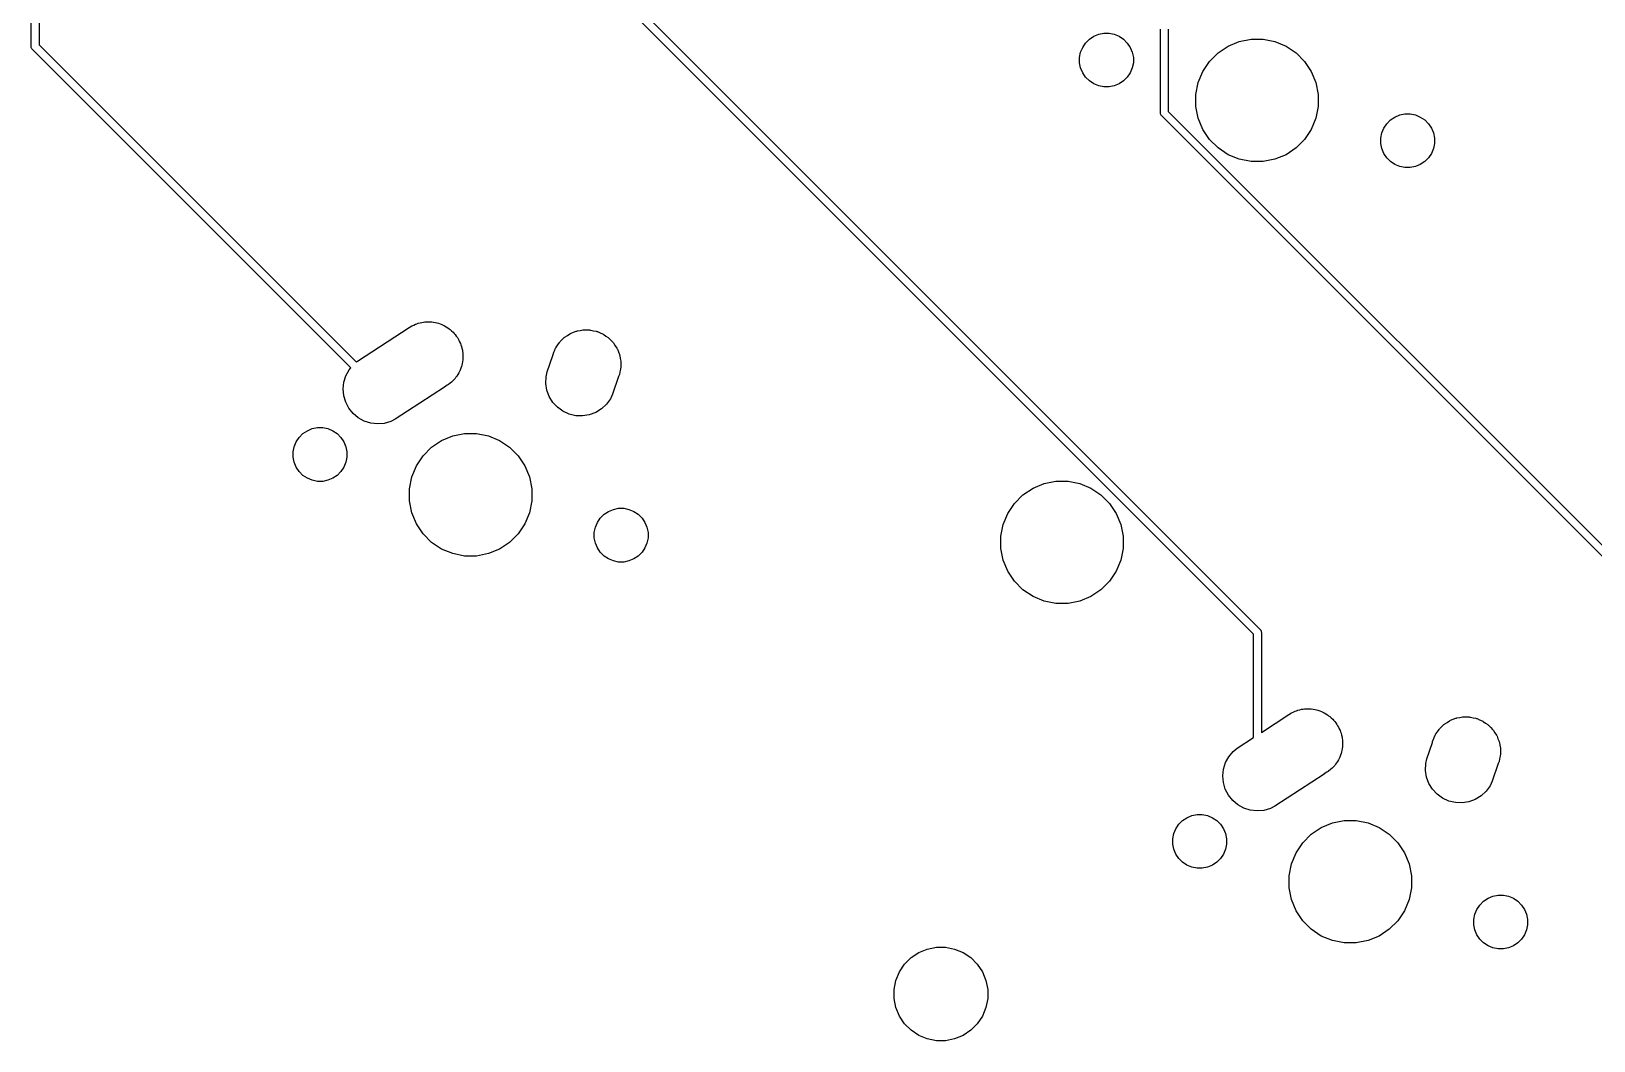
# Model space of a CAD drawing. Extents: x -662 to -203, y -195 to -58.
# Drawn here: x -473.1 to -422.2, y -186 to -153.1 of the extents above; entities that cross this region are included whole.
import ezdxf

# ---------------------------------------------------------------- set-up
doc = ezdxf.new("R2010")
doc.units = 0
doc.layers.add('BLACK', color=7, linetype='CONTINUOUS')

msp = doc.modelspace()

# ---------------------------------------------------------------- linework, layer by layer
at = {"layer": 'BLACK', "linetype": 'CONTINUOUS'}
for p, q in [((-473.107, -153.585), (-473.107, -143.164)), ((-472.853, -143.164), (-472.853, -153.538)), ((-433.268, -172.739), (-453.432, -152.575)), ((-453.219, -152.428), (-433.055, -172.592)), ((-438.62, -153.352), (-438.477, -153.256)), ((-438.477, -153.256), (-438.317, -153.19)), ((-438.317, -153.19), (-438.148, -153.157)), ((-438.148, -153.157), (-437.976, -153.157)), ((-437.976, -153.157), (-437.807, -153.19)), ((-437.807, -153.19), (-437.648, -153.256)), ((-437.648, -153.256), (-437.504, -153.352)), ((-436.305, -155.753), (-436.305, -153.025)), ((-436.051, -153.025), (-436.051, -155.706)), ((-473.107, -153.591), (-473.107, -153.585)), ((-473.105, -153.616), (-473.107, -153.591)), ((-473.098, -153.64), (-473.105, -153.616)), ((-473.086, -153.662), (-473.098, -153.64)), ((-473.098, -153.64), (-473.098, -153.64)), ((-473.07, -153.681), (-473.086, -153.662)), ((-473.065, -153.685), (-473.07, -153.681)), ((-462.69, -164.06), (-473.065, -153.685)), ((-472.853, -153.538), (-462.51, -163.881)), ((-438.937, -153.946), (-438.904, -153.777)), ((-438.904, -153.777), (-438.838, -153.617)), ((-438.838, -153.617), (-438.742, -153.474)), ((-438.742, -153.474), (-438.62, -153.352)), ((-437.504, -153.352), (-437.383, -153.474)), ((-437.383, -153.474), (-437.287, -153.617)), ((-437.287, -153.617), (-437.221, -153.777)), ((-437.221, -153.777), (-437.187, -153.946)), ((-434.426, -153.798), (-434.1, -153.58)), ((-434.1, -153.58), (-433.737, -153.429)), ((-433.737, -153.429), (-433.352, -153.353)), ((-433.352, -153.353), (-432.959, -153.353)), ((-432.959, -153.353), (-432.574, -153.429)), ((-432.574, -153.429), (-432.211, -153.58)), ((-432.211, -153.58), (-431.884, -153.798)), ((-438.937, -154.118), (-438.937, -153.946)), ((-438.904, -154.287), (-438.937, -154.118)), ((-438.838, -154.446), (-438.904, -154.287)), ((-437.221, -154.287), (-437.287, -154.446)), ((-437.187, -154.118), (-437.221, -154.287)), ((-437.187, -153.946), (-437.187, -154.118)), ((-434.922, -154.402), (-434.704, -154.076)), ((-434.704, -154.076), (-434.426, -153.798)), ((-431.884, -153.798), (-431.607, -154.076)), ((-431.607, -154.076), (-431.388, -154.402)), ((-438.742, -154.59), (-438.838, -154.446)), ((-438.62, -154.711), (-438.742, -154.59)), ((-438.477, -154.807), (-438.62, -154.711)), ((-438.317, -154.873), (-438.477, -154.807)), ((-437.648, -154.807), (-437.807, -154.873)), ((-437.504, -154.711), (-437.648, -154.807)), ((-437.383, -154.59), (-437.504, -154.711)), ((-437.287, -154.446), (-437.383, -154.59)), ((-435.149, -155.15), (-435.073, -154.765)), ((-435.073, -154.765), (-434.922, -154.402)), ((-431.388, -154.402), (-431.238, -154.765)), ((-431.238, -154.765), (-431.161, -155.15)), ((-438.148, -154.907), (-438.317, -154.873)), ((-437.976, -154.907), (-438.148, -154.907)), ((-437.807, -154.873), (-437.976, -154.907)), ((-435.149, -155.543), (-435.149, -155.15)), ((-431.161, -155.15), (-431.161, -155.543)), ((-436.306, -155.759), (-436.305, -155.753)), ((-436.303, -155.784), (-436.306, -155.759)), ((-436.296, -155.808), (-436.303, -155.784)), ((-436.284, -155.83), (-436.296, -155.808)), ((-436.268, -155.849), (-436.284, -155.83)), ((-436.284, -155.83), (-436.284, -155.83)), ((-436.051, -155.706), (-418.276, -173.481)), ((-435.073, -155.928), (-435.149, -155.543)), ((-431.161, -155.543), (-431.238, -155.928)), ((-428.663, -155.886), (-428.504, -155.82)), ((-428.504, -155.82), (-428.335, -155.786)), ((-428.335, -155.786), (-428.162, -155.786)), ((-428.162, -155.786), (-427.993, -155.82)), ((-427.993, -155.82), (-427.834, -155.886)), ((-436.263, -155.853), (-436.268, -155.849)), ((-418.423, -173.694), (-436.263, -155.853)), ((-434.922, -156.291), (-435.073, -155.928)), ((-434.704, -156.618), (-434.922, -156.291)), ((-431.388, -156.291), (-431.607, -156.618)), ((-431.238, -155.928), (-431.388, -156.291)), ((-429.09, -156.406), (-429.024, -156.247)), ((-429.024, -156.247), (-428.928, -156.104)), ((-428.928, -156.104), (-428.806, -155.982)), ((-428.806, -155.982), (-428.663, -155.886)), ((-427.834, -155.886), (-427.691, -155.982)), ((-427.691, -155.982), (-427.569, -156.104)), ((-427.569, -156.104), (-427.473, -156.247)), ((-427.473, -156.247), (-427.407, -156.406)), ((-434.426, -156.895), (-434.704, -156.618)), ((-431.607, -156.618), (-431.884, -156.895)), ((-429.123, -156.575), (-429.09, -156.406)), ((-429.123, -156.748), (-429.123, -156.575)), ((-429.09, -156.917), (-429.123, -156.748)), ((-427.407, -156.406), (-427.373, -156.575)), ((-427.373, -156.748), (-427.407, -156.917)), ((-427.373, -156.575), (-427.373, -156.748)), ((-434.1, -157.114), (-434.426, -156.895)), ((-433.737, -157.264), (-434.1, -157.114)), ((-433.352, -157.34), (-433.737, -157.264)), ((-432.959, -157.34), (-433.352, -157.34)), ((-432.574, -157.264), (-432.959, -157.34)), ((-432.211, -157.114), (-432.574, -157.264)), ((-431.884, -156.895), (-432.211, -157.114)), ((-429.024, -157.076), (-429.09, -156.917)), ((-428.928, -157.219), (-429.024, -157.076)), ((-428.806, -157.341), (-428.928, -157.219)), ((-428.663, -157.437), (-428.806, -157.341)), ((-427.691, -157.341), (-427.834, -157.437)), ((-427.569, -157.219), (-427.691, -157.341)), ((-427.473, -157.076), (-427.569, -157.219)), ((-427.407, -156.917), (-427.473, -157.076)), ((-428.504, -157.503), (-428.663, -157.437)), ((-428.335, -157.536), (-428.504, -157.503)), ((-428.162, -157.536), (-428.335, -157.536)), ((-427.993, -157.503), (-428.162, -157.536)), ((-427.834, -157.437), (-427.993, -157.503)), ((-462.47, -163.849), (-460.786, -162.751)), ((-460.786, -162.751), (-460.699, -162.693)), ((-460.699, -162.693), (-460.642, -162.669)), ((-460.642, -162.669), (-460.587, -162.641)), ((-460.587, -162.641), (-460.54, -162.627)), ((-460.54, -162.627), (-460.495, -162.608)), ((-460.495, -162.608), (-460.434, -162.596)), ((-460.434, -162.596), (-460.374, -162.579)), ((-460.374, -162.579), (-460.325, -162.575)), ((-460.325, -162.575), (-460.277, -162.565)), ((-460.277, -162.565), (-460.215, -162.565)), ((-460.215, -162.565), (-460.154, -162.56)), ((-460.154, -162.56), (-460.105, -162.565)), ((-460.105, -162.565), (-460.056, -162.565)), ((-460.056, -162.565), (-459.995, -162.577)), ((-459.995, -162.577), (-459.933, -162.584)), ((-459.933, -162.584), (-459.886, -162.599)), ((-459.886, -162.599), (-459.838, -162.608)), ((-459.838, -162.608), (-459.781, -162.632)), ((-459.781, -162.632), (-459.722, -162.65)), ((-459.722, -162.65), (-459.679, -162.674)), ((-459.679, -162.674), (-459.633, -162.693)), ((-459.633, -162.693), (-459.582, -162.727)), ((-459.582, -162.727), (-459.528, -162.757)), ((-459.528, -162.757), (-459.49, -162.789)), ((-459.49, -162.789), (-459.449, -162.816)), ((-459.449, -162.816), (-459.405, -162.86)), ((-459.405, -162.86), (-459.358, -162.9)), ((-459.358, -162.9), (-459.327, -162.938)), ((-459.327, -162.938), (-459.293, -162.973)), ((-455.627, -163.004), (-455.551, -162.954)), ((-455.551, -162.954), (-455.533, -162.946)), ((-455.533, -162.946), (-455.515, -162.936)), ((-455.515, -162.936), (-455.43, -162.904)), ((-455.43, -162.904), (-455.347, -162.869)), ((-455.347, -162.869), (-455.327, -162.865)), ((-455.327, -162.865), (-455.307, -162.858)), ((-455.307, -162.858), (-455.218, -162.844)), ((-455.218, -162.844), (-455.129, -162.826)), ((-455.129, -162.826), (-455.109, -162.826)), ((-455.109, -162.826), (-455.089, -162.823)), ((-455.089, -162.823), (-454.998, -162.826)), ((-454.998, -162.826), (-454.908, -162.826)), ((-454.908, -162.826), (-454.888, -162.83)), ((-454.888, -162.83), (-454.867, -162.831)), ((-454.867, -162.831), (-454.779, -162.852)), ((-454.779, -162.852), (-454.69, -162.869)), ((-454.69, -162.869), (-454.671, -162.877)), ((-454.671, -162.877), (-454.652, -162.882)), ((-454.652, -162.882), (-454.569, -162.92)), ((-454.569, -162.92), (-454.486, -162.954)), ((-454.486, -162.954), (-454.469, -162.966)), ((-459.293, -162.973), (-459.258, -163.024)), ((-459.258, -163.024), (-459.219, -163.073)), ((-459.219, -163.073), (-459.197, -163.116)), ((-459.197, -163.116), (-459.169, -163.157)), ((-459.169, -163.157), (-459.146, -163.214)), ((-459.146, -163.214), (-459.117, -163.269)), ((-459.117, -163.269), (-459.103, -163.316)), ((-459.103, -163.316), (-459.085, -163.362)), ((-459.085, -163.362), (-459.073, -163.423)), ((-459.073, -163.423), (-459.055, -163.482)), ((-456.05, -163.502), (-456.016, -163.418)), ((-456.016, -163.418), (-456.004, -163.401)), ((-456.004, -163.401), (-455.996, -163.383)), ((-455.996, -163.383), (-455.943, -163.309)), ((-455.943, -163.309), (-455.892, -163.234)), ((-455.892, -163.234), (-455.878, -163.22)), ((-455.878, -163.22), (-455.866, -163.203)), ((-455.866, -163.203), (-455.8, -163.141)), ((-455.8, -163.141), (-455.736, -163.077)), ((-455.736, -163.077), (-455.719, -163.066)), ((-455.719, -163.066), (-455.704, -163.052)), ((-455.704, -163.052), (-455.627, -163.004)), ((-454.469, -162.966), (-454.45, -162.974)), ((-454.45, -162.974), (-454.377, -163.027)), ((-454.377, -163.027), (-454.301, -163.077)), ((-454.301, -163.077), (-454.287, -163.092)), ((-454.287, -163.092), (-454.27, -163.104)), ((-454.27, -163.104), (-454.209, -163.17)), ((-454.209, -163.17), (-454.145, -163.234)), ((-454.145, -163.234), (-454.133, -163.251)), ((-454.133, -163.251), (-454.119, -163.266)), ((-454.119, -163.266), (-454.072, -163.343)), ((-454.072, -163.343), (-454.022, -163.418)), ((-454.022, -163.418), (-454.014, -163.437)), ((-454.014, -163.437), (-454.003, -163.455)), ((-454.003, -163.455), (-453.971, -163.539)), ((-462.51, -163.881), (-462.47, -163.849)), ((-459.075, -163.97), (-459.085, -164.018)), ((-459.06, -163.923), (-459.075, -163.97)), ((-459.053, -163.861), (-459.06, -163.923)), ((-459.055, -163.482), (-459.051, -163.531)), ((-459.041, -163.801), (-459.053, -163.861)), ((-459.051, -163.531), (-459.041, -163.579)), ((-459.041, -163.579), (-459.041, -163.641)), ((-459.041, -163.641), (-459.036, -163.703)), ((-459.036, -163.703), (-459.041, -163.752)), ((-459.041, -163.752), (-459.041, -163.801)), ((-456.289, -164.188), (-456.107, -163.657)), ((-456.107, -163.657), (-456.1, -163.623)), ((-456.1, -163.623), (-456.071, -163.553)), ((-456.071, -163.553), (-456.065, -163.534)), ((-456.065, -163.534), (-456.05, -163.502)), ((-453.971, -163.539), (-453.937, -163.623)), ((-453.937, -163.623), (-453.933, -163.643)), ((-453.933, -163.643), (-453.926, -163.662)), ((-453.926, -163.662), (-453.911, -163.752)), ((-453.911, -163.752), (-453.894, -163.84)), ((-453.894, -163.84), (-453.894, -163.861)), ((-453.894, -163.861), (-453.89, -163.881)), ((-453.89, -163.881), (-453.894, -163.971)), ((-453.894, -163.971), (-453.894, -164.062)), ((-462.916, -164.528), (-462.849, -164.317)), ((-462.849, -164.317), (-462.742, -164.122)), ((-462.742, -164.122), (-462.69, -164.06)), ((-459.336, -164.451), (-459.376, -164.498)), ((-459.293, -164.407), (-459.336, -164.451)), ((-459.265, -164.366), (-459.293, -164.407)), ((-459.234, -164.329), (-459.265, -164.366)), ((-459.204, -164.274), (-459.234, -164.329)), ((-459.169, -164.223), (-459.204, -164.274)), ((-459.151, -164.177), (-459.169, -164.223)), ((-459.127, -164.134), (-459.151, -164.177)), ((-459.108, -164.075), (-459.127, -164.134)), ((-459.085, -164.018), (-459.108, -164.075)), ((-456.336, -164.571), (-456.328, -164.35)), ((-456.328, -164.35), (-456.289, -164.188)), ((-453.966, -164.349), (-454.161, -164.919)), ((-453.937, -164.279), (-453.966, -164.349)), ((-453.919, -164.191), (-453.937, -164.279)), ((-453.898, -164.103), (-453.919, -164.191)), ((-453.894, -164.062), (-453.898, -164.082)), ((-453.898, -164.082), (-453.898, -164.103)), ((-462.94, -164.748), (-462.916, -164.528)), ((-462.921, -164.969), (-462.94, -164.748)), ((-462.859, -165.182), (-462.921, -164.969)), ((-459.639, -164.689), (-461.242, -165.734)), ((-459.633, -164.687), (-459.639, -164.689)), ((-459.547, -164.629), (-459.633, -164.687)), ((-459.506, -164.602), (-459.547, -164.629)), ((-459.501, -164.598), (-459.506, -164.602)), ((-459.449, -164.564), (-459.501, -164.598)), ((-459.414, -164.529), (-459.449, -164.564)), ((-459.376, -164.498), (-459.414, -164.529)), ((-456.3, -164.79), (-456.336, -164.571)), ((-456.223, -164.998), (-456.3, -164.79)), ((-456.106, -165.186), (-456.223, -164.998)), ((-454.161, -164.919), (-454.23, -165.07)), ((-462.757, -165.378), (-462.859, -165.182)), ((-462.618, -165.551), (-462.757, -165.378)), ((-455.956, -165.348), (-456.106, -165.186)), ((-455.776, -165.478), (-455.956, -165.348)), ((-455.574, -165.57), (-455.776, -165.478)), ((-454.522, -165.4), (-454.711, -165.517)), ((-454.36, -165.249), (-454.522, -165.4)), ((-454.23, -165.07), (-454.36, -165.249)), ((-463.949, -166.044), (-463.78, -166.011)), ((-463.78, -166.011), (-463.608, -166.011)), ((-463.608, -166.011), (-463.438, -166.044)), ((-462.448, -165.694), (-462.618, -165.551)), ((-462.254, -165.801), (-462.448, -165.694)), ((-462.043, -165.867), (-462.254, -165.801)), ((-461.822, -165.891), (-462.043, -165.867)), ((-461.602, -165.872), (-461.822, -165.891)), ((-461.389, -165.81), (-461.602, -165.872)), ((-461.242, -165.734), (-461.389, -165.81)), ((-455.359, -165.621), (-455.574, -165.57)), ((-455.137, -165.629), (-455.359, -165.621)), ((-454.918, -165.594), (-455.137, -165.629)), ((-454.711, -165.517), (-454.918, -165.594)), ((-464.535, -166.631), (-464.469, -166.471)), ((-464.469, -166.471), (-464.373, -166.328)), ((-464.373, -166.328), (-464.252, -166.206)), ((-464.252, -166.206), (-464.108, -166.11)), ((-464.108, -166.11), (-463.949, -166.044)), ((-463.438, -166.044), (-463.279, -166.11)), ((-463.279, -166.11), (-463.136, -166.206)), ((-463.136, -166.206), (-463.014, -166.328)), ((-463.014, -166.328), (-462.918, -166.471)), ((-462.918, -166.471), (-462.852, -166.631)), ((-460.058, -166.652), (-459.731, -166.434)), ((-459.731, -166.434), (-459.368, -166.283)), ((-459.368, -166.283), (-458.983, -166.207)), ((-458.983, -166.207), (-458.59, -166.207)), ((-458.59, -166.207), (-458.205, -166.283)), ((-458.205, -166.283), (-457.842, -166.434)), ((-457.842, -166.434), (-457.516, -166.652)), ((-464.569, -166.8), (-464.535, -166.631)), ((-464.569, -166.972), (-464.569, -166.8)), ((-464.535, -167.141), (-464.569, -166.972)), ((-462.852, -166.631), (-462.819, -166.8)), ((-462.819, -166.972), (-462.852, -167.141)), ((-462.819, -166.8), (-462.819, -166.972)), ((-460.554, -167.256), (-460.336, -166.93)), ((-460.336, -166.93), (-460.058, -166.652)), ((-457.516, -166.652), (-457.238, -166.93)), ((-457.238, -166.93), (-457.02, -167.256)), ((-464.469, -167.3), (-464.535, -167.141)), ((-464.373, -167.444), (-464.469, -167.3)), ((-464.252, -167.566), (-464.373, -167.444)), ((-463.014, -167.444), (-463.136, -167.566)), ((-462.918, -167.3), (-463.014, -167.444)), ((-462.852, -167.141), (-462.918, -167.3)), ((-460.704, -167.619), (-460.554, -167.256)), ((-457.02, -167.256), (-456.87, -167.619)), ((-464.108, -167.661), (-464.252, -167.566)), ((-463.949, -167.727), (-464.108, -167.661)), ((-463.78, -167.761), (-463.949, -167.727)), ((-463.608, -167.761), (-463.78, -167.761)), ((-463.438, -167.727), (-463.608, -167.761)), ((-463.279, -167.661), (-463.438, -167.727)), ((-463.136, -167.566), (-463.279, -167.661)), ((-460.781, -168.004), (-460.704, -167.619)), ((-460.781, -168.397), (-460.781, -168.004)), ((-456.87, -167.619), (-456.793, -168.004)), ((-456.793, -168.004), (-456.793, -168.397)), ((-440.784, -168.201), (-440.457, -167.982)), ((-440.457, -167.982), (-440.094, -167.832)), ((-440.094, -167.832), (-439.709, -167.756)), ((-439.709, -167.756), (-439.316, -167.756)), ((-439.316, -167.756), (-438.931, -167.832)), ((-438.931, -167.832), (-438.568, -167.982)), ((-438.568, -167.982), (-438.242, -168.201)), ((-460.704, -168.782), (-460.781, -168.397)), ((-456.793, -168.397), (-456.87, -168.782)), ((-441.28, -168.805), (-441.061, -168.478)), ((-441.061, -168.478), (-440.784, -168.201)), ((-438.242, -168.201), (-437.964, -168.478)), ((-437.964, -168.478), (-437.746, -168.805)), ((-460.554, -169.145), (-460.704, -168.782)), ((-456.87, -168.782), (-457.02, -169.145)), ((-454.655, -169.101), (-454.56, -168.958)), ((-454.56, -168.958), (-454.438, -168.836)), ((-454.438, -168.836), (-454.294, -168.74)), ((-454.294, -168.74), (-454.135, -168.674)), ((-454.135, -168.674), (-453.966, -168.64)), ((-453.966, -168.64), (-453.794, -168.64)), ((-453.794, -168.64), (-453.625, -168.674)), ((-453.625, -168.674), (-453.465, -168.74)), ((-453.465, -168.74), (-453.322, -168.836)), ((-453.322, -168.836), (-453.2, -168.958)), ((-453.2, -168.958), (-453.104, -169.101)), ((-441.43, -169.168), (-441.28, -168.805)), ((-437.746, -168.805), (-437.595, -169.168)), ((-460.336, -169.472), (-460.554, -169.145)), ((-460.058, -169.749), (-460.336, -169.472)), ((-457.238, -169.472), (-457.516, -169.749)), ((-457.02, -169.145), (-457.238, -169.472)), ((-454.755, -169.429), (-454.721, -169.26)), ((-454.755, -169.602), (-454.755, -169.429)), ((-454.721, -169.26), (-454.655, -169.101)), ((-453.104, -169.101), (-453.039, -169.26)), ((-453.039, -169.26), (-453.005, -169.429)), ((-453.005, -169.429), (-453.005, -169.602)), ((-441.507, -169.553), (-441.43, -169.168)), ((-441.507, -169.946), (-441.507, -169.553)), ((-437.595, -169.168), (-437.519, -169.553)), ((-437.519, -169.553), (-437.519, -169.946)), ((-459.731, -169.968), (-460.058, -169.749)), ((-459.368, -170.118), (-459.731, -169.968)), ((-457.842, -169.968), (-458.205, -170.118)), ((-457.516, -169.749), (-457.842, -169.968)), ((-454.721, -169.771), (-454.755, -169.602)), ((-454.655, -169.93), (-454.721, -169.771)), ((-454.56, -170.073), (-454.655, -169.93)), ((-454.438, -170.195), (-454.56, -170.073)), ((-453.2, -170.073), (-453.322, -170.195)), ((-453.104, -169.93), (-453.2, -170.073)), ((-453.039, -169.771), (-453.104, -169.93)), ((-453.005, -169.602), (-453.039, -169.771)), ((-441.43, -170.331), (-441.507, -169.946)), ((-437.519, -169.946), (-437.595, -170.331)), ((-458.983, -170.195), (-459.368, -170.118)), ((-458.59, -170.195), (-458.983, -170.195)), ((-458.205, -170.118), (-458.59, -170.195)), ((-454.294, -170.291), (-454.438, -170.195)), ((-454.135, -170.357), (-454.294, -170.291)), ((-453.966, -170.39), (-454.135, -170.357)), ((-453.794, -170.39), (-453.966, -170.39)), ((-453.625, -170.357), (-453.794, -170.39)), ((-453.465, -170.291), (-453.625, -170.357)), ((-453.322, -170.195), (-453.465, -170.291)), ((-441.28, -170.694), (-441.43, -170.331)), ((-437.595, -170.331), (-437.746, -170.694)), ((-441.061, -171.02), (-441.28, -170.694)), ((-440.784, -171.298), (-441.061, -171.02)), ((-437.964, -171.02), (-438.242, -171.298)), ((-437.746, -170.694), (-437.964, -171.02)), ((-440.457, -171.516), (-440.784, -171.298)), ((-440.094, -171.667), (-440.457, -171.516)), ((-438.568, -171.516), (-438.931, -171.667)), ((-438.242, -171.298), (-438.568, -171.516)), ((-439.709, -171.743), (-440.094, -171.667)), ((-439.316, -171.743), (-439.709, -171.743)), ((-438.931, -171.667), (-439.316, -171.743)), ((-433.055, -172.592), (-433.051, -172.596)), ((-433.051, -172.596), (-433.035, -172.616)), ((-433.035, -172.616), (-433.023, -172.638)), ((-433.023, -172.638), (-433.016, -172.662)), ((-433.268, -176.113), (-433.268, -172.739)), ((-433.016, -172.662), (-433.013, -172.686)), ((-433.013, -172.686), (-433.014, -172.693)), ((-433.014, -172.693), (-433.014, -175.948)), ((-431.657, -175.187), (-431.608, -175.177)), ((-431.608, -175.177), (-431.546, -175.177)), ((-431.546, -175.177), (-431.485, -175.172)), ((-431.485, -175.172), (-431.436, -175.177)), ((-431.436, -175.177), (-431.387, -175.177)), ((-431.387, -175.177), (-431.326, -175.189)), ((-433.014, -175.948), (-432.117, -175.363)), ((-432.117, -175.363), (-432.03, -175.305)), ((-432.03, -175.305), (-431.973, -175.282)), ((-431.973, -175.282), (-431.918, -175.253)), ((-431.918, -175.253), (-431.871, -175.239)), ((-431.871, -175.239), (-431.826, -175.22)), ((-431.826, -175.22), (-431.765, -175.208)), ((-431.765, -175.208), (-431.705, -175.191)), ((-431.705, -175.191), (-431.657, -175.187)), ((-431.326, -175.189), (-431.264, -175.196)), ((-431.264, -175.196), (-431.218, -175.211)), ((-431.218, -175.211), (-431.169, -175.22)), ((-431.169, -175.22), (-431.112, -175.244)), ((-431.112, -175.244), (-431.053, -175.263)), ((-431.053, -175.263), (-431.01, -175.286)), ((-431.01, -175.286), (-430.965, -175.305)), ((-430.965, -175.305), (-430.913, -175.34)), ((-430.913, -175.34), (-430.859, -175.369)), ((-430.859, -175.369), (-430.821, -175.401)), ((-430.821, -175.401), (-430.78, -175.428)), ((-430.78, -175.428), (-430.737, -175.472)), ((-430.737, -175.472), (-430.689, -175.512)), ((-430.689, -175.512), (-430.658, -175.55)), ((-430.658, -175.55), (-430.624, -175.585)), ((-430.624, -175.585), (-430.589, -175.637)), ((-430.589, -175.637), (-430.551, -175.685)), ((-430.551, -175.685), (-430.528, -175.728)), ((-427.131, -175.754), (-427.067, -175.69)), ((-427.067, -175.69), (-427.05, -175.678)), ((-427.05, -175.678), (-427.035, -175.664)), ((-427.035, -175.664), (-426.958, -175.617)), ((-426.958, -175.617), (-426.883, -175.566)), ((-426.883, -175.566), (-426.864, -175.559)), ((-426.864, -175.559), (-426.846, -175.548)), ((-426.846, -175.548), (-426.762, -175.516)), ((-426.762, -175.516), (-426.678, -175.482)), ((-426.678, -175.482), (-426.658, -175.478)), ((-426.658, -175.478), (-426.639, -175.471)), ((-426.639, -175.471), (-426.549, -175.456)), ((-426.549, -175.456), (-426.461, -175.438)), ((-426.461, -175.438), (-426.44, -175.438)), ((-426.44, -175.438), (-426.42, -175.435)), ((-426.42, -175.435), (-426.329, -175.438)), ((-426.329, -175.438), (-426.239, -175.438)), ((-426.239, -175.438), (-426.219, -175.442)), ((-426.219, -175.442), (-426.198, -175.443)), ((-426.198, -175.443), (-426.11, -175.464)), ((-426.11, -175.464), (-426.022, -175.482)), ((-426.022, -175.482), (-426.003, -175.49)), ((-426.003, -175.49), (-425.983, -175.494)), ((-425.983, -175.494), (-425.9, -175.532)), ((-425.9, -175.532), (-425.817, -175.566)), ((-425.817, -175.566), (-425.8, -175.578)), ((-425.8, -175.578), (-425.781, -175.586)), ((-425.781, -175.586), (-425.708, -175.639)), ((-425.708, -175.639), (-425.633, -175.69)), ((-425.633, -175.69), (-425.618, -175.704)), ((-433.801, -176.461), (-433.268, -176.113)), ((-430.528, -175.728), (-430.501, -175.769)), ((-430.501, -175.769), (-430.477, -175.827)), ((-430.477, -175.827), (-430.448, -175.881)), ((-430.448, -175.881), (-430.435, -175.929)), ((-430.435, -175.929), (-430.416, -175.974)), ((-430.416, -175.974), (-430.404, -176.035)), ((-430.404, -176.035), (-430.386, -176.094)), ((-430.386, -176.094), (-430.382, -176.143)), ((-430.382, -176.143), (-430.373, -176.191)), ((-430.373, -176.191), (-430.373, -176.253)), ((-427.432, -176.235), (-427.402, -176.165)), ((-427.402, -176.165), (-427.396, -176.146)), ((-427.396, -176.146), (-427.381, -176.114)), ((-427.381, -176.114), (-427.347, -176.031)), ((-427.347, -176.031), (-427.335, -176.014)), ((-427.335, -176.014), (-427.327, -175.995)), ((-427.327, -175.995), (-427.274, -175.922)), ((-427.274, -175.922), (-427.224, -175.846)), ((-427.224, -175.846), (-427.209, -175.832)), ((-427.209, -175.832), (-427.197, -175.815)), ((-427.197, -175.815), (-427.131, -175.754)), ((-425.618, -175.704), (-425.602, -175.716)), ((-425.602, -175.716), (-425.54, -175.782)), ((-425.54, -175.782), (-425.476, -175.846)), ((-425.476, -175.846), (-425.465, -175.863)), ((-425.465, -175.863), (-425.451, -175.878)), ((-425.451, -175.878), (-425.403, -175.955)), ((-425.403, -175.955), (-425.353, -176.031)), ((-425.353, -176.031), (-425.345, -176.049)), ((-425.345, -176.049), (-425.334, -176.067)), ((-425.334, -176.067), (-425.303, -176.152)), ((-425.303, -176.152), (-425.268, -176.235)), ((-434.074, -176.735), (-433.931, -176.565)), ((-433.931, -176.565), (-433.801, -176.461)), ((-430.439, -176.688), (-430.458, -176.747)), ((-430.416, -176.63), (-430.439, -176.688)), ((-430.406, -176.582), (-430.416, -176.63)), ((-430.391, -176.535), (-430.406, -176.582)), ((-430.385, -176.474), (-430.391, -176.535)), ((-430.373, -176.413), (-430.385, -176.474)), ((-430.373, -176.253), (-430.367, -176.315)), ((-430.367, -176.315), (-430.373, -176.364)), ((-430.373, -176.364), (-430.373, -176.413)), ((-427.621, -176.8), (-427.438, -176.27)), ((-427.438, -176.27), (-427.432, -176.235)), ((-425.268, -176.235), (-425.264, -176.255)), ((-425.264, -176.255), (-425.257, -176.275)), ((-425.257, -176.275), (-425.242, -176.364)), ((-425.242, -176.364), (-425.225, -176.453)), ((-425.225, -176.674), (-425.229, -176.694)), ((-425.229, -176.694), (-425.229, -176.715)), ((-425.225, -176.453), (-425.225, -176.473)), ((-425.225, -176.473), (-425.221, -176.493)), ((-425.221, -176.493), (-425.225, -176.584)), ((-425.225, -176.584), (-425.225, -176.674)), ((-434.271, -177.361), (-434.247, -177.14)), ((-434.247, -177.14), (-434.18, -176.929)), ((-434.18, -176.929), (-434.074, -176.735)), ((-430.837, -177.214), (-430.878, -177.241)), ((-430.832, -177.21), (-430.837, -177.214)), ((-430.78, -177.176), (-430.832, -177.21)), ((-430.746, -177.141), (-430.78, -177.176)), ((-430.707, -177.111), (-430.746, -177.141)), ((-430.667, -177.063), (-430.707, -177.111)), ((-430.624, -177.019), (-430.667, -177.063)), ((-430.596, -176.979), (-430.624, -177.019)), ((-430.565, -176.941), (-430.596, -176.979)), ((-430.535, -176.887), (-430.565, -176.941)), ((-430.501, -176.835), (-430.535, -176.887)), ((-430.482, -176.79), (-430.501, -176.835)), ((-430.458, -176.747), (-430.482, -176.79)), ((-427.667, -177.183), (-427.659, -176.962)), ((-427.631, -177.402), (-427.667, -177.183)), ((-427.659, -176.962), (-427.621, -176.8)), ((-425.297, -176.962), (-425.492, -177.531)), ((-425.268, -176.892), (-425.297, -176.962)), ((-425.25, -176.803), (-425.268, -176.892)), ((-425.229, -176.715), (-425.25, -176.803)), ((-434.252, -177.581), (-434.271, -177.361)), ((-434.19, -177.794), (-434.252, -177.581)), ((-430.971, -177.302), (-432.573, -178.346)), ((-430.965, -177.299), (-430.971, -177.302)), ((-430.878, -177.241), (-430.965, -177.299)), ((-427.554, -177.61), (-427.631, -177.402)), ((-427.438, -177.798), (-427.554, -177.61)), ((-425.561, -177.682), (-425.691, -177.862)), ((-425.492, -177.531), (-425.561, -177.682)), ((-434.088, -177.991), (-434.19, -177.794)), ((-433.949, -178.164), (-434.088, -177.991)), ((-433.779, -178.306), (-433.949, -178.164)), ((-427.287, -177.961), (-427.438, -177.798)), ((-427.107, -178.09), (-427.287, -177.961)), ((-426.906, -178.183), (-427.107, -178.09)), ((-426.69, -178.234), (-426.906, -178.183)), ((-426.468, -178.242), (-426.69, -178.234)), ((-426.25, -178.206), (-426.468, -178.242)), ((-426.042, -178.129), (-426.25, -178.206)), ((-425.853, -178.013), (-426.042, -178.129)), ((-425.691, -177.862), (-425.853, -178.013)), ((-435.583, -178.818), (-435.439, -178.723)), ((-435.439, -178.723), (-435.28, -178.657)), ((-435.28, -178.657), (-435.111, -178.623)), ((-435.111, -178.623), (-434.939, -178.623)), ((-434.939, -178.623), (-434.77, -178.657)), ((-434.77, -178.657), (-434.61, -178.723)), ((-434.61, -178.723), (-434.467, -178.818)), ((-433.585, -178.413), (-433.779, -178.306)), ((-433.374, -178.48), (-433.585, -178.413)), ((-433.154, -178.504), (-433.374, -178.48)), ((-432.933, -178.485), (-433.154, -178.504)), ((-432.72, -178.423), (-432.933, -178.485)), ((-432.573, -178.346), (-432.72, -178.423)), ((-435.9, -179.412), (-435.866, -179.243)), ((-435.866, -179.243), (-435.8, -179.084)), ((-435.8, -179.084), (-435.705, -178.94)), ((-435.705, -178.94), (-435.583, -178.818)), ((-434.467, -178.818), (-434.345, -178.94)), ((-434.345, -178.94), (-434.249, -179.084)), ((-434.249, -179.084), (-434.184, -179.243)), ((-434.184, -179.243), (-434.15, -179.412)), ((-431.389, -179.264), (-431.062, -179.046)), ((-431.062, -179.046), (-430.7, -178.896)), ((-430.7, -178.896), (-430.314, -178.819)), ((-430.314, -178.819), (-429.922, -178.819)), ((-429.922, -178.819), (-429.536, -178.896)), ((-429.536, -178.896), (-429.174, -179.046)), ((-429.174, -179.046), (-428.847, -179.264)), ((-435.9, -179.584), (-435.9, -179.412)), ((-435.866, -179.753), (-435.9, -179.584)), ((-435.8, -179.913), (-435.866, -179.753)), ((-434.184, -179.753), (-434.249, -179.913)), ((-434.15, -179.584), (-434.184, -179.753)), ((-434.15, -179.412), (-434.15, -179.584)), ((-431.885, -179.868), (-431.667, -179.542)), ((-431.667, -179.542), (-431.389, -179.264)), ((-428.847, -179.264), (-428.569, -179.542)), ((-428.569, -179.542), (-428.351, -179.868)), ((-435.705, -180.056), (-435.8, -179.913)), ((-435.583, -180.178), (-435.705, -180.056)), ((-435.439, -180.274), (-435.583, -180.178)), ((-435.28, -180.34), (-435.439, -180.274)), ((-434.61, -180.274), (-434.77, -180.34)), ((-434.467, -180.178), (-434.61, -180.274)), ((-434.345, -180.056), (-434.467, -180.178)), ((-434.249, -179.913), (-434.345, -180.056)), ((-432.112, -180.617), (-432.035, -180.231)), ((-432.035, -180.231), (-431.885, -179.868)), ((-428.351, -179.868), (-428.201, -180.231)), ((-428.201, -180.231), (-428.124, -180.617)), ((-435.111, -180.373), (-435.28, -180.34)), ((-434.939, -180.373), (-435.111, -180.373)), ((-434.77, -180.34), (-434.939, -180.373)), ((-432.112, -181.009), (-432.112, -180.617)), ((-428.124, -180.617), (-428.124, -181.009)), ((-432.035, -181.395), (-432.112, -181.009)), ((-428.124, -181.009), (-428.201, -181.395)), ((-425.626, -181.352), (-425.466, -181.286)), ((-425.466, -181.286), (-425.297, -181.253)), ((-425.297, -181.253), (-425.125, -181.253)), ((-425.125, -181.253), (-424.956, -181.286)), ((-424.956, -181.286), (-424.797, -181.352)), ((-431.885, -181.757), (-432.035, -181.395)), ((-431.667, -182.084), (-431.885, -181.757)), ((-428.351, -181.757), (-428.569, -182.084)), ((-428.201, -181.395), (-428.351, -181.757)), ((-426.052, -181.873), (-425.987, -181.713)), ((-425.987, -181.713), (-425.891, -181.57)), ((-425.891, -181.57), (-425.769, -181.448)), ((-425.769, -181.448), (-425.626, -181.352)), ((-424.797, -181.352), (-424.653, -181.448)), ((-424.653, -181.448), (-424.531, -181.57)), ((-424.531, -181.57), (-424.436, -181.713)), ((-424.436, -181.713), (-424.37, -181.873)), ((-431.389, -182.362), (-431.667, -182.084)), ((-428.569, -182.084), (-428.847, -182.362)), ((-426.086, -182.042), (-426.052, -181.873)), ((-426.086, -182.214), (-426.086, -182.042)), ((-426.052, -182.383), (-426.086, -182.214)), ((-424.37, -181.873), (-424.336, -182.042)), ((-424.336, -182.214), (-424.37, -182.383)), ((-424.336, -182.042), (-424.336, -182.214)), ((-431.062, -182.58), (-431.389, -182.362)), ((-430.7, -182.73), (-431.062, -182.58)), ((-430.314, -182.807), (-430.7, -182.73)), ((-429.922, -182.807), (-430.314, -182.807)), ((-429.536, -182.73), (-429.922, -182.807)), ((-429.174, -182.58), (-429.536, -182.73)), ((-428.847, -182.362), (-429.174, -182.58)), ((-425.987, -182.542), (-426.052, -182.383)), ((-425.891, -182.686), (-425.987, -182.542)), ((-425.769, -182.807), (-425.891, -182.686)), ((-425.626, -182.903), (-425.769, -182.807)), ((-424.653, -182.807), (-424.797, -182.903)), ((-424.531, -182.686), (-424.653, -182.807)), ((-424.436, -182.542), (-424.531, -182.686)), ((-424.37, -182.383), (-424.436, -182.542)), ((-444.641, -183.499), (-444.429, -183.286)), ((-444.429, -183.286), (-444.179, -183.12)), ((-444.179, -183.12), (-443.902, -183.005)), ((-443.902, -183.005), (-443.607, -182.946)), ((-443.607, -182.946), (-443.307, -182.946)), ((-443.307, -182.946), (-443.013, -183.005)), ((-443.013, -183.005), (-442.735, -183.12)), ((-442.735, -183.12), (-442.486, -183.286)), ((-442.486, -183.286), (-442.273, -183.499)), ((-425.466, -182.969), (-425.626, -182.903)), ((-425.297, -183.003), (-425.466, -182.969)), ((-425.125, -183.003), (-425.297, -183.003)), ((-424.956, -182.969), (-425.125, -183.003)), ((-424.797, -182.903), (-424.956, -182.969)), ((-444.923, -184.026), (-444.808, -183.748)), ((-444.808, -183.748), (-444.641, -183.499)), ((-442.273, -183.499), (-442.107, -183.748)), ((-442.107, -183.748), (-441.992, -184.026)), ((-444.981, -184.32), (-444.923, -184.026)), ((-444.981, -184.62), (-444.981, -184.32)), ((-441.992, -184.026), (-441.933, -184.32)), ((-441.933, -184.32), (-441.933, -184.62)), ((-444.923, -184.915), (-444.981, -184.62)), ((-441.933, -184.62), (-441.992, -184.915)), ((-444.808, -185.192), (-444.923, -184.915)), ((-444.641, -185.442), (-444.808, -185.192)), ((-442.107, -185.192), (-442.273, -185.442)), ((-441.992, -184.915), (-442.107, -185.192)), ((-444.429, -185.654), (-444.641, -185.442)), ((-444.179, -185.821), (-444.429, -185.654)), ((-443.902, -185.936), (-444.179, -185.821)), ((-442.735, -185.821), (-443.013, -185.936)), ((-442.486, -185.654), (-442.735, -185.821)), ((-442.273, -185.442), (-442.486, -185.654)), ((-443.607, -185.994), (-443.902, -185.936)), ((-443.307, -185.994), (-443.607, -185.994)), ((-443.013, -185.936), (-443.307, -185.994))]:
    msp.add_line(p, q, dxfattribs=at)

doc.saveas('drawing.dxf')
